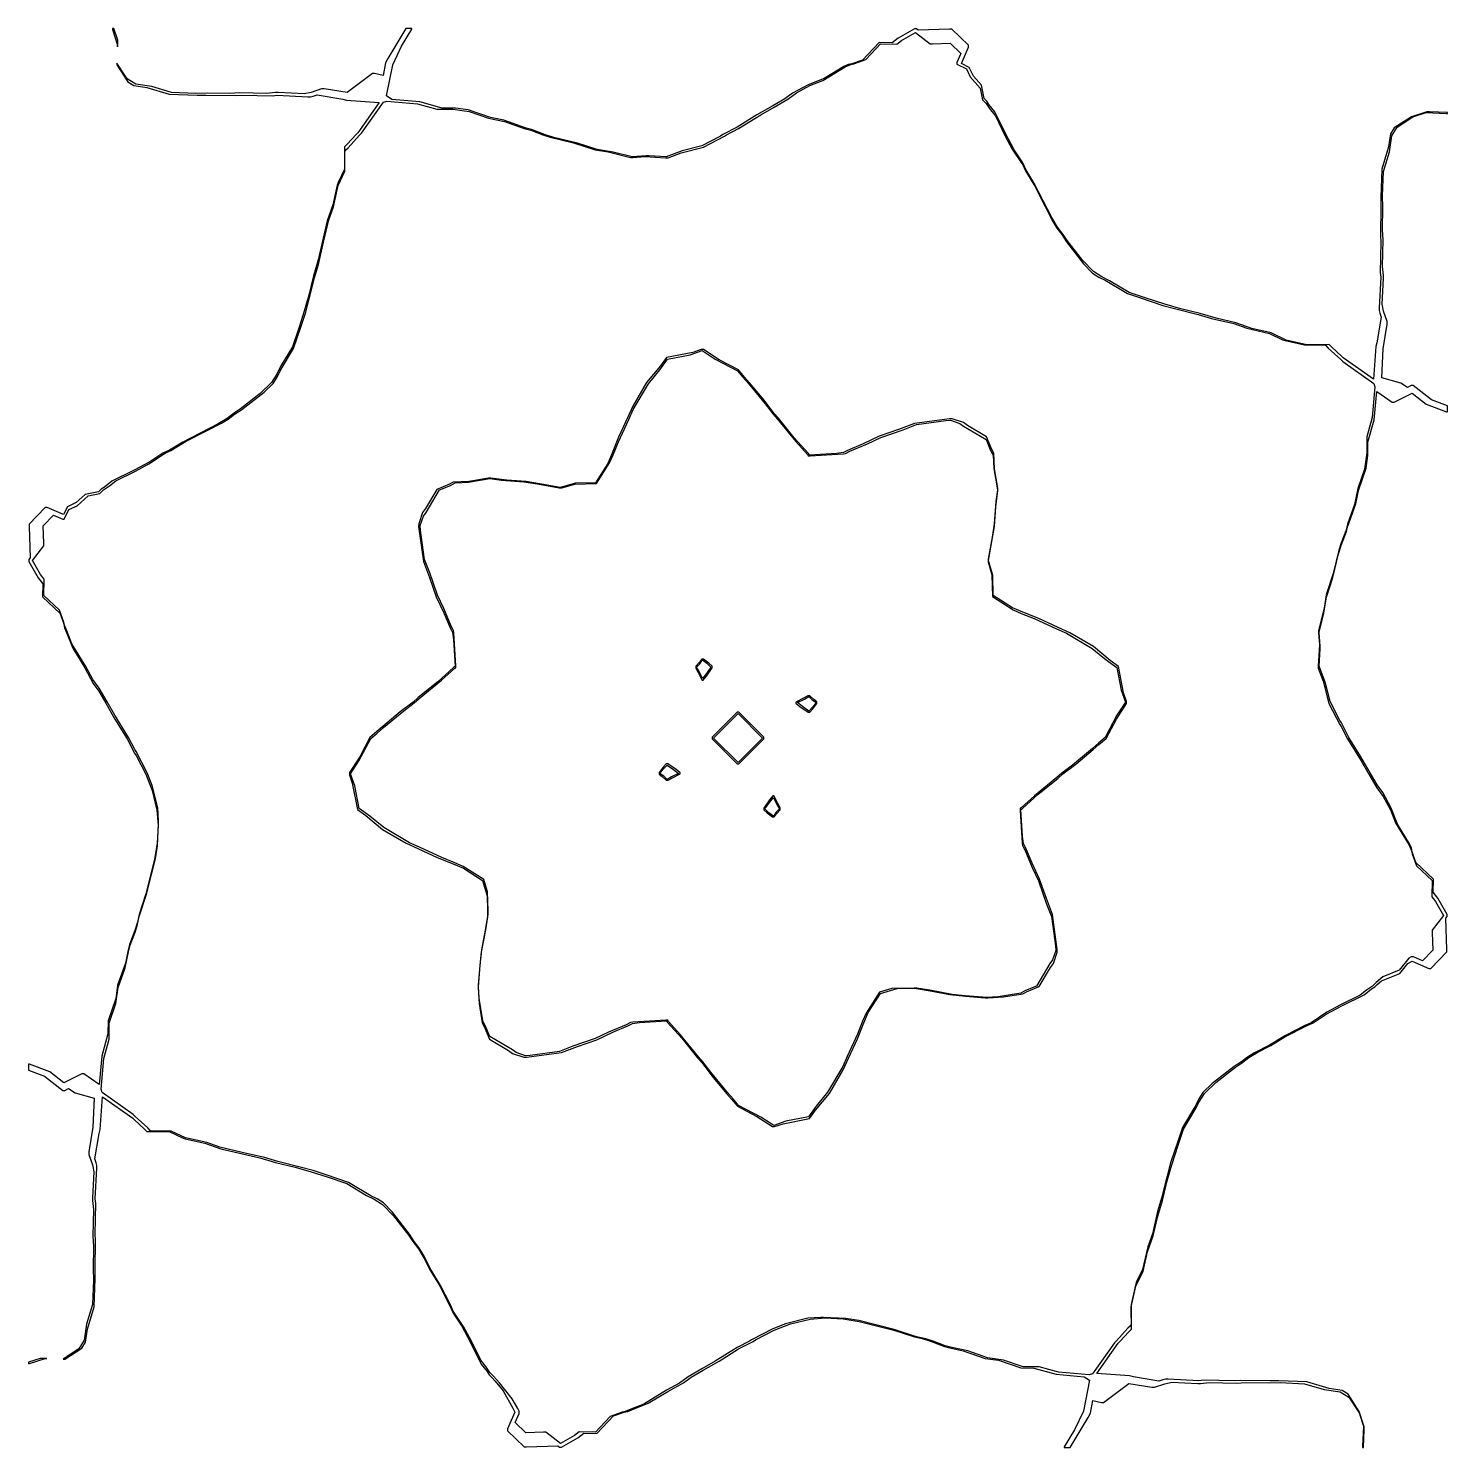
# Model space of a CAD drawing. Extents: x 65 to 85, y 65 to 85.
import ezdxf

# ---------------------------------------------------------------- set-up
doc = ezdxf.new("R2010")
doc.units = 0

msp = doc.modelspace()

# ---------------------------------------------------------------- linework, layer by layer
for points in [[(65.489, 66.247), (65.514, 66.247), (65.754, 66.401), (65.805, 66.487), (65.832, 66.67), (65.926, 66.983), (65.943, 67.379), (65.943, 67.501), (65.946, 67.925), (65.941, 68.009), (65.95, 68.44), (65.942, 68.506), (65.967, 68.937), (65.967, 68.974), (65.958, 69.014), (65.938, 69.069), (65.999, 69.429), (66.012, 69.483), (66.046, 69.945), (66.047, 69.945), (66.473, 69.642), (66.495, 69.618), (66.633, 69.495), (66.667, 69.458), (66.67, 69.456), (66.985, 69.457), (67.173, 69.367), (67.211, 69.352), (67.486, 69.293), (67.711, 69.213), (68.26, 69.085), (68.485, 69.017), (68.76, 68.951), (68.986, 68.888), (69.212, 68.815), (69.489, 68.721), (69.765, 68.555), (69.874, 68.502), (69.993, 68.427), (70.145, 68.269), (70.361, 67.992), (70.417, 67.904), (70.497, 67.801), (70.572, 67.677), (70.669, 67.49), (70.788, 67.296), (70.944, 66.989), (70.988, 66.894), (71.108, 66.71), (71.227, 66.49), (71.38, 66.176), (71.464, 66.074), (71.496, 66.026), (71.527, 65.994), (71.578, 65.937), (71.69, 65.799), (71.825, 65.559), (71.854, 65.499), (71.751, 65.265), (71.751, 65.239), (71.988, 65.014), (72.02, 65.014), (72.461, 65.027), (72.487, 65.007), (72.514, 65.007), (72.742, 65.137), (72.827, 65.203), (73.011, 65.199), (73.247, 65.448), (73.398, 65.5), (73.447, 65.51), (73.512, 65.537), (73.735, 65.626), (74.009, 65.794), (74.234, 65.916), (74.341, 65.994), (74.509, 66.093), (74.734, 66.221), (75.009, 66.392), (75.212, 66.498), (75.246, 66.519), (75.511, 66.657), (75.739, 66.744), (76.017, 66.813), (76.227, 66.828), (76.482, 66.814), (76.709, 66.779), (77.197, 66.657), (77.486, 66.563), (77.594, 66.537), (77.713, 66.5), (77.909, 66.426), (77.985, 66.407), (78.171, 66.367), (78.485, 66.256), (78.67, 66.231), (78.983, 66.123), (79.168, 66.122), (79.484, 66.035), (79.876, 66), (79.955, 65.953), (79.866, 65.513), (79.741, 65.253), (79.598, 65.014), (79.598, 65.001), (79.682, 65.001), (79.935, 65.424), (79.965, 65.487), (80.002, 65.667), (80.12, 65.638), (80.15, 65.638), (80.507, 65.906), (80.832, 65.851), (80.867, 65.851), (81.014, 65.902), (81.112, 65.924), (81.48, 65.904), (81.519, 65.904), (81.644, 65.917), (82.02, 65.91), (82.16, 65.919), (82.48, 65.916), (82.64, 65.917), (82.983, 65.902), (83.259, 65.82), (83.487, 65.786), (83.609, 65.713), (83.753, 65.489), (83.813, 65.302), (83.8, 65.02), (83.8, 65.001), (83.813, 65.001), (83.825, 65.255), (83.825, 65.292), (83.755, 65.511), (83.599, 65.754), (83.513, 65.805), (83.33, 65.832), (83.016, 65.926), (82.62, 65.943), (82.499, 65.943), (82.075, 65.946), (81.991, 65.941), (81.56, 65.95), (81.494, 65.942), (81.063, 65.967), (81.026, 65.967), (80.986, 65.958), (80.93, 65.938), (80.571, 65.999), (80.517, 66.012), (80.055, 66.046), (80.055, 66.047), (80.357, 66.473), (80.381, 66.495), (80.505, 66.633), (80.542, 66.667), (80.543, 66.67), (80.542, 66.983), (80.606, 67.276), (80.707, 67.487), (80.772, 67.761), (80.852, 67.986), (80.915, 68.26), (80.983, 68.485), (81.049, 68.76), (81.112, 68.986), (81.204, 69.262), (81.278, 69.489), (81.444, 69.765), (81.497, 69.874), (81.572, 69.993), (81.731, 70.145), (82.008, 70.361), (82.096, 70.417), (82.199, 70.497), (82.323, 70.572), (82.51, 70.669), (82.704, 70.788), (83.011, 70.944), (83.106, 70.988), (83.29, 71.108), (83.51, 71.227), (83.824, 71.38), (83.926, 71.464), (83.974, 71.496), (84.006, 71.527), (84.066, 71.58), (84.325, 71.682), (84.437, 71.823), (84.501, 71.854), (84.735, 71.751), (84.761, 71.751), (84.986, 71.988), (84.986, 72.02), (84.973, 72.461), (84.992, 72.487), (84.992, 72.514), (84.863, 72.742), (84.797, 72.827), (84.8, 73.011), (84.552, 73.247), (84.5, 73.398), (84.49, 73.447), (84.463, 73.51), (84.295, 73.785), (84.205, 74.011), (84.084, 74.234), (84.006, 74.341), (83.907, 74.509), (83.778, 74.734), (83.608, 75.009), (83.502, 75.212), (83.48, 75.246), (83.342, 75.512), (83.273, 75.789), (83.188, 76.012), (83.202, 76.256), (83.202, 76.294), (83.188, 76.491), (83.256, 76.759), (83.291, 76.985), (83.38, 77.261), (83.463, 77.594), (83.5, 77.713), (83.574, 77.909), (83.593, 77.986), (83.704, 78.301), (83.744, 78.486), (83.852, 78.8), (83.876, 78.981), (83.877, 79.168), (83.965, 79.484), (84, 79.881), (84.218, 79.733), (84.247, 79.733), (84.498, 79.858), (84.696, 79.704), (84.984, 79.598), (84.999, 79.598), (84.999, 79.679), (84.771, 79.763), (84.513, 79.965), (84.485, 79.965), (84.432, 79.938), (84.341, 80.001), (84.07, 80.074), (84.09, 80.482), (84.148, 80.832), (84.148, 80.867), (84.097, 81.014), (84.075, 81.112), (84.096, 81.48), (84.096, 81.519), (84.082, 81.644), (84.09, 82.02), (84.081, 82.16), (84.084, 82.48), (84.082, 82.64), (84.097, 82.983), (84.18, 83.259), (84.214, 83.487), (84.287, 83.609), (84.511, 83.753), (84.697, 83.813), (84.98, 83.8), (84.999, 83.8), (84.999, 83.813), (84.744, 83.825), (84.708, 83.825), (84.489, 83.755), (84.246, 83.599), (84.195, 83.513), (84.168, 83.33), (84.073, 83.016), (84.056, 82.62), (84.057, 82.499), (84.053, 82.075), (84.059, 81.991), (84.05, 81.56), (84.057, 81.494), (84.033, 81.063), (84.033, 81.026), (84.042, 80.986), (84.061, 80.93), (84.001, 80.568), (83.988, 80.517), (83.954, 80.055), (83.953, 80.055), (83.527, 80.357), (83.505, 80.381), (83.367, 80.505), (83.333, 80.542), (83.33, 80.543), (83.017, 80.542), (82.724, 80.606), (82.513, 80.707), (82.239, 80.772), (82.014, 80.852), (81.74, 80.915), (81.514, 80.983), (81.24, 81.049), (81.014, 81.112), (80.738, 81.204), (80.511, 81.278), (80.235, 81.444), (80.126, 81.497), (80.007, 81.572), (79.855, 81.731), (79.638, 82.008), (79.583, 82.096), (79.503, 82.199), (79.428, 82.323), (79.17, 82.825), (79.056, 83.01), (79.012, 83.106), (78.891, 83.29), (78.773, 83.51), (78.62, 83.824), (78.536, 83.925), (78.504, 83.974), (78.469, 84.01), (78.429, 84.2), (78.317, 84.326), (78.259, 84.448), (78.147, 84.503), (78.249, 84.735), (78.249, 84.761), (78.012, 84.986), (77.98, 84.986), (77.538, 84.973), (77.513, 84.992), (77.485, 84.992), (77.258, 84.863), (77.173, 84.797), (76.989, 84.8), (76.753, 84.552), (76.602, 84.5), (76.552, 84.49), (76.489, 84.463), (76.214, 84.295), (75.989, 84.205), (75.766, 84.084), (75.659, 84.006), (75.491, 83.907), (75.266, 83.779), (74.99, 83.608), (74.788, 83.502), (74.754, 83.48), (74.488, 83.342), (74.211, 83.273), (73.988, 83.188), (73.744, 83.202), (73.706, 83.202), (73.509, 83.188), (73.241, 83.256), (73.015, 83.291), (72.739, 83.38), (72.406, 83.463), (72.286, 83.5), (72.09, 83.574), (72.014, 83.593), (71.699, 83.704), (71.514, 83.744), (71.2, 83.852), (71.019, 83.876), (70.832, 83.877), (70.516, 83.965), (70.124, 83.999), (70.045, 84.047), (70.134, 84.487), (70.259, 84.747), (70.402, 84.986), (70.402, 84.999), (70.318, 84.999), (70.064, 84.576), (70.034, 84.513), (69.998, 84.333), (69.88, 84.362), (69.85, 84.362), (69.493, 84.094), (69.168, 84.148), (69.133, 84.148), (68.986, 84.097), (68.888, 84.075), (68.519, 84.096), (68.481, 84.096), (68.355, 84.082), (67.98, 84.09), (67.84, 84.081), (67.52, 84.084), (67.36, 84.082), (67.016, 84.097), (66.74, 84.18), (66.513, 84.214), (66.391, 84.287), (66.247, 84.511), (66.247, 84.486), (66.401, 84.246), (66.487, 84.195), (66.67, 84.168), (66.983, 84.073), (67.379, 84.056), (67.501, 84.057), (67.925, 84.053), (68.009, 84.059), (68.44, 84.05), (68.506, 84.057), (68.937, 84.033), (68.974, 84.033), (69.014, 84.042), (69.069, 84.061), (69.432, 84.001), (69.483, 83.988), (69.945, 83.954), (69.945, 83.953), (69.642, 83.527), (69.618, 83.505), (69.495, 83.367), (69.458, 83.333), (69.456, 83.33), (69.457, 83.015), (69.367, 82.827), (69.352, 82.789), (69.293, 82.514), (69.213, 82.289), (69.085, 81.74), (69.017, 81.514), (68.951, 81.24), (68.888, 81.014), (68.815, 80.788), (68.721, 80.511), (68.555, 80.235), (68.502, 80.126), (68.427, 80.007), (68.269, 79.855), (67.992, 79.639), (67.904, 79.583), (67.801, 79.503), (67.677, 79.428), (67.175, 79.17), (66.99, 79.056), (66.894, 79.012), (66.71, 78.891), (66.49, 78.773), (66.176, 78.62), (66.074, 78.536), (66.026, 78.504), (65.99, 78.469), (65.8, 78.429), (65.673, 78.317), (65.552, 78.259), (65.497, 78.147), (65.265, 78.249), (65.239, 78.249), (65.014, 78.012), (65.014, 77.98), (65.027, 77.538), (65.007, 77.513), (65.007, 77.485), (65.137, 77.258), (65.203, 77.173), (65.199, 76.989), (65.448, 76.753), (65.5, 76.602), (65.51, 76.552), (65.537, 76.488), (65.626, 76.264), (65.794, 75.99), (65.916, 75.766), (65.994, 75.659), (66.093, 75.491), (66.221, 75.266), (66.392, 74.99), (66.498, 74.788), (66.519, 74.753), (66.657, 74.489), (66.744, 74.261), (66.813, 73.983), (66.828, 73.773), (66.814, 73.518), (66.779, 73.291), (66.657, 72.802), (66.563, 72.514), (66.537, 72.406), (66.5, 72.286), (66.426, 72.09), (66.407, 72.015), (66.367, 71.829), (66.256, 71.515), (66.231, 71.33), (66.123, 71.016), (66.122, 70.832), (66.035, 70.516), (66, 70.119), (65.782, 70.267), (65.753, 70.267), (65.502, 70.142), (65.304, 70.296), (65.016, 70.402), (65.001, 70.402), (65.001, 70.321), (65.229, 70.237), (65.487, 70.035), (65.515, 70.035), (65.567, 70.061), (65.659, 69.999), (65.93, 69.926), (65.91, 69.518), (65.851, 69.168), (65.851, 69.133), (65.902, 68.986), (65.924, 68.888), (65.904, 68.519), (65.904, 68.481), (65.917, 68.355), (65.91, 67.98), (65.919, 67.84), (65.916, 67.52), (65.917, 67.36), (65.902, 67.016), (65.82, 66.74), (65.786, 66.513), (65.713, 66.391), (65.489, 66.247)], [(66.257, 84.738), (66.259, 84.795), (66.259, 84.832), (66.205, 84.999), (66.187, 84.999), (66.187, 84.983), (66.258, 84.763), (66.257, 84.738)], [(65.061, 77.5), (65.218, 77.706), (65.218, 77.739), (65.211, 77.989), (65.355, 78.141), (65.484, 78.084), (65.507, 78.084), (65.573, 78.218), (65.686, 78.273), (65.844, 78.412), (66.01, 78.447), (66.061, 78.496), (66.142, 78.551), (66.233, 78.626), (66.51, 78.761), (66.7, 78.864), (66.903, 78.998), (66.926, 79.012), (67.01, 79.05), (67.226, 79.182), (67.51, 79.327), (67.723, 79.437), (67.817, 79.494), (67.907, 79.563), (68.008, 79.627), (68.321, 79.872), (68.448, 79.993), (68.506, 80.086), (68.55, 80.175), (68.738, 80.489), (68.843, 80.802), (68.904, 80.986), (68.954, 81.17), (69.031, 81.485), (69.087, 81.67), (69.159, 81.985), (69.233, 82.301), (69.299, 82.486), (69.364, 82.787), (69.459, 82.985), (69.459, 83.26), (69.468, 83.281), (69.505, 83.314), (69.666, 83.495), (69.696, 83.521), (70.007, 83.96), (70.053, 83.975), (70.484, 83.936), (70.758, 83.86), (70.981, 83.859), (71.21, 83.828), (71.486, 83.734), (71.711, 83.686), (71.986, 83.589), (72.08, 83.565), (72.252, 83.5), (72.354, 83.468), (72.684, 83.387), (72.985, 83.29), (73.169, 83.261), (73.483, 83.182), (73.519, 83.182), (73.687, 83.193), (73.98, 83.177), (74.016, 83.177), (74.199, 83.247), (74.512, 83.325), (74.811, 83.481), (74.839, 83.498), (75.009, 83.587), (75.324, 83.783), (75.509, 83.888), (75.7, 84), (75.824, 84.09), (76.011, 84.192), (76.196, 84.266), (76.51, 84.459), (76.59, 84.492), (76.631, 84.5), (76.799, 84.559), (77.01, 84.781), (77.238, 84.776), (77.304, 84.827), (77.5, 84.939), (77.706, 84.781), (77.739, 84.781), (77.989, 84.789), (78.141, 84.645), (78.084, 84.516), (78.084, 84.493), (78.218, 84.427), (78.273, 84.314), (78.412, 84.155), (78.447, 83.99), (78.496, 83.939), (78.551, 83.858), (78.626, 83.766), (78.761, 83.49), (78.864, 83.299), (78.998, 83.097), (79.012, 83.074), (79.05, 82.99), (79.182, 82.774), (79.327, 82.49), (79.437, 82.276), (79.494, 82.183), (79.563, 82.093), (79.627, 81.992), (79.869, 81.682), (79.993, 81.552), (80.085, 81.493), (80.175, 81.45), (80.489, 81.261), (80.672, 81.202), (80.986, 81.096), (81.17, 81.045), (81.485, 80.969), (81.67, 80.913), (81.986, 80.841), (82.171, 80.775), (82.487, 80.7), (82.673, 80.611), (82.71, 80.599), (82.982, 80.54), (83.26, 80.541), (83.281, 80.532), (83.314, 80.495), (83.495, 80.333), (83.521, 80.304), (83.96, 79.993), (83.975, 79.947), (83.936, 79.516), (83.86, 79.242), (83.859, 79.019), (83.828, 78.79), (83.734, 78.514), (83.686, 78.289), (83.589, 78.014), (83.565, 77.92), (83.5, 77.748), (83.468, 77.646), (83.387, 77.316), (83.29, 77.015), (83.261, 76.831), (83.182, 76.517), (83.182, 76.481), (83.193, 76.313), (83.177, 76.019), (83.177, 75.984), (83.247, 75.801), (83.325, 75.487), (83.481, 75.189), (83.498, 75.161), (83.587, 74.99), (83.783, 74.676), (83.888, 74.491), (84, 74.3), (84.09, 74.176), (84.192, 73.989), (84.266, 73.804), (84.458, 73.49), (84.492, 73.41), (84.5, 73.368), (84.559, 73.2), (84.781, 72.99), (84.776, 72.762), (84.827, 72.696), (84.939, 72.5), (84.781, 72.293), (84.781, 72.261), (84.789, 72.011), (84.645, 71.859), (84.516, 71.916), (84.485, 71.916), (84.452, 71.9), (84.315, 71.727), (84.085, 71.636), (83.994, 71.556), (83.939, 71.504), (83.858, 71.449), (83.766, 71.374), (83.49, 71.239), (83.299, 71.136), (83.074, 70.988), (82.989, 70.95), (82.715, 70.81), (82.49, 70.673), (82.276, 70.562), (82.177, 70.503), (82.093, 70.437), (81.992, 70.373), (81.682, 70.13), (81.552, 70.007), (81.493, 69.914), (81.45, 69.825), (81.261, 69.511), (81.202, 69.328), (81.096, 69.014), (81.045, 68.83), (80.969, 68.515), (80.913, 68.33), (80.841, 68.014), (80.775, 67.829), (80.7, 67.513), (80.611, 67.327), (80.6, 67.29), (80.54, 67.018), (80.541, 66.74), (80.532, 66.719), (80.495, 66.685), (80.333, 66.505), (80.304, 66.479), (79.993, 66.04), (79.947, 66.025), (79.516, 66.063), (79.242, 66.139), (79.016, 66.14), (78.74, 66.235), (78.515, 66.266), (78.239, 66.363), (78.015, 66.411), (77.92, 66.435), (77.748, 66.5), (77.646, 66.532), (77.514, 66.564), (77.199, 66.665), (76.701, 66.79), (76.518, 66.818), (76.206, 66.836), (76.166, 66.836), (75.983, 66.823), (75.671, 66.744), (75.489, 66.675), (75.189, 66.519), (75.161, 66.502), (74.99, 66.412), (74.676, 66.217), (74.491, 66.112), (74.3, 66), (74.176, 65.909), (73.991, 65.809), (73.674, 65.615), (73.488, 65.541), (73.41, 65.508), (73.368, 65.5), (73.2, 65.441), (72.99, 65.219), (72.762, 65.224), (72.696, 65.172), (72.5, 65.061), (72.293, 65.218), (72.261, 65.218), (72.011, 65.211), (71.859, 65.354), (71.916, 65.484), (71.916, 65.515), (71.898, 65.551), (71.82, 65.69), (71.639, 65.912), (71.556, 66.006), (71.504, 66.061), (71.449, 66.142), (71.374, 66.233), (71.239, 66.51), (71.136, 66.7), (70.988, 66.926), (70.95, 67.011), (70.81, 67.285), (70.673, 67.51), (70.562, 67.723), (70.503, 67.822), (70.437, 67.907), (70.373, 68.008), (70.128, 68.321), (70.007, 68.448), (69.914, 68.506), (69.825, 68.55), (69.511, 68.738), (69.198, 68.843), (69.014, 68.904), (68.83, 68.954), (68.514, 69.031), (68.329, 69.087), (68.015, 69.159), (67.699, 69.233), (67.514, 69.299), (67.213, 69.364), (67.015, 69.459), (66.74, 69.459), (66.719, 69.468), (66.685, 69.505), (66.505, 69.666), (66.479, 69.696), (66.04, 70.007), (66.025, 70.053), (66.063, 70.484), (66.139, 70.758), (66.14, 70.983), (66.235, 71.26), (66.266, 71.485), (66.363, 71.761), (66.411, 71.985), (66.435, 72.08), (66.5, 72.252), (66.532, 72.354), (66.564, 72.486), (66.665, 72.801), (66.79, 73.299), (66.818, 73.482), (66.836, 73.793), (66.836, 73.834), (66.823, 74.017), (66.744, 74.329), (66.675, 74.511), (66.519, 74.811), (66.502, 74.839), (66.412, 75.009), (66.217, 75.324), (66.112, 75.509), (65.999, 75.7), (65.909, 75.824), (65.809, 76.009), (65.615, 76.326), (65.541, 76.512), (65.508, 76.59), (65.499, 76.631), (65.441, 76.799), (65.219, 77.01), (65.224, 77.238), (65.172, 77.304), (65.061, 77.5)], [(70.322, 73.516), (70.489, 73.443), (70.763, 73.316), (70.988, 73.229), (71.13, 73.164), (71.4, 72.993), (71.468, 72.758), (71.475, 72.513), (71.437, 72.291), (71.387, 72.017), (71.361, 71.793), (71.34, 71.519), (71.34, 71.48), (71.351, 71.257), (71.396, 70.987), (71.424, 70.934), (71.497, 70.757), (71.767, 70.598), (71.822, 70.556), (71.983, 70.501), (72.019, 70.501), (72.515, 70.568), (72.738, 70.654), (73.012, 70.749), (73.236, 70.856), (73.455, 70.948), (73.513, 70.979), (73.612, 70.993), (73.992, 71.014), (74.007, 70.993), (74.207, 70.769), (74.431, 70.493), (74.496, 70.421), (74.633, 70.239), (74.837, 69.993), (74.908, 69.913), (74.993, 69.811), (75.266, 69.669), (75.486, 69.524), (75.516, 69.524), (75.637, 69.565), (76.008, 69.639), (76.093, 69.755), (76.288, 69.992), (76.483, 70.322), (76.557, 70.489), (76.683, 70.763), (76.771, 70.988), (76.836, 71.13), (77.007, 71.4), (77.242, 71.468), (77.487, 71.475), (77.709, 71.437), (77.983, 71.387), (78.207, 71.361), (78.481, 71.34), (78.519, 71.34), (78.743, 71.351), (79.013, 71.396), (79.066, 71.424), (79.242, 71.497), (79.402, 71.767), (79.444, 71.822), (79.499, 71.983), (79.499, 72.019), (79.432, 72.515), (79.346, 72.738), (79.25, 73.012), (79.143, 73.236), (79.051, 73.455), (79.021, 73.513), (79.007, 73.612), (78.986, 73.992), (79.007, 74.007), (79.231, 74.207), (79.506, 74.431), (79.579, 74.496), (79.76, 74.633), (80.006, 74.837), (80.086, 74.908), (80.189, 74.993), (80.331, 75.266), (80.476, 75.486), (80.476, 75.516), (80.434, 75.637), (80.361, 76.008), (80.244, 76.093), (80.008, 76.288), (79.678, 76.483), (79.511, 76.557), (79.237, 76.683), (79.012, 76.771), (78.87, 76.836), (78.597, 77.008), (78.589, 77.292), (78.528, 77.503), (78.576, 77.77), (78.612, 77.982), (78.633, 78.257), (78.66, 78.481), (78.66, 78.518), (78.614, 78.793), (78.603, 79.014), (78.575, 79.066), (78.503, 79.242), (78.233, 79.402), (78.178, 79.444), (78.016, 79.499), (77.981, 79.499), (77.485, 79.432), (77.262, 79.346), (76.988, 79.251), (76.764, 79.143), (76.545, 79.051), (76.487, 79.021), (76.388, 79.007), (76.008, 78.986), (75.993, 79.007), (75.793, 79.231), (75.569, 79.506), (75.504, 79.579), (75.367, 79.76), (75.162, 80.006), (75.092, 80.086), (75.007, 80.189), (74.734, 80.33), (74.514, 80.476), (74.483, 80.476), (74.363, 80.434), (73.992, 80.361), (73.906, 80.244), (73.712, 80.008), (73.517, 79.678), (73.443, 79.511), (73.316, 79.237), (73.229, 79.012), (73.164, 78.87), (72.992, 78.597), (72.708, 78.589), (72.496, 78.528), (72.23, 78.576), (72.017, 78.612), (71.743, 78.633), (71.519, 78.66), (71.482, 78.66), (71.207, 78.614), (70.986, 78.603), (70.934, 78.575), (70.757, 78.503), (70.598, 78.233), (70.556, 78.178), (70.501, 78.016), (70.5, 77.981), (70.568, 77.485), (70.654, 77.262), (70.749, 76.988), (70.856, 76.763), (70.948, 76.545), (70.979, 76.487), (70.993, 76.388), (71.014, 76.008), (70.993, 75.993), (70.769, 75.793), (70.494, 75.569), (70.421, 75.504), (70.239, 75.367), (69.994, 75.163), (69.913, 75.092), (69.811, 75.007), (69.669, 74.734), (69.524, 74.514), (69.524, 74.483), (69.565, 74.363), (69.639, 73.992), (69.755, 73.906), (69.992, 73.712), (70.322, 73.516)], [(69.663, 74.008), (69.601, 74.325), (69.541, 74.497), (69.659, 74.676), (69.825, 74.993), (69.914, 75.068), (70.006, 75.149), (70.289, 75.384), (70.437, 75.496), (70.506, 75.557), (70.821, 75.813), (71.007, 75.979), (71.023, 75.991), (71.022, 76.019), (70.996, 76.483), (70.992, 76.513), (70.959, 76.575), (70.854, 76.826), (70.765, 77.012), (70.656, 77.328), (70.583, 77.515), (70.527, 77.93), (70.52, 77.992), (70.567, 78.128), (70.604, 78.177), (70.793, 78.497), (70.948, 78.56), (71.014, 78.595), (71.203, 78.605), (71.503, 78.655), (71.667, 78.635), (71.982, 78.611), (72.169, 78.58), (72.482, 78.523), (72.517, 78.523), (72.702, 78.576), (73.008, 78.585), (73.191, 78.875), (73.243, 78.988), (73.315, 79.173), (73.46, 79.489), (73.522, 79.628), (73.737, 79.992), (73.899, 80.188), (74.008, 80.336), (74.325, 80.399), (74.497, 80.458), (74.676, 80.34), (74.993, 80.175), (75.068, 80.085), (75.149, 79.994), (75.384, 79.711), (75.496, 79.562), (75.557, 79.493), (75.813, 79.178), (75.979, 78.993), (75.991, 78.977), (76.019, 78.977), (76.483, 79.004), (76.513, 79.008), (76.575, 79.04), (76.826, 79.146), (77.012, 79.235), (77.328, 79.344), (77.515, 79.416), (77.93, 79.473), (77.992, 79.48), (78.128, 79.433), (78.177, 79.396), (78.497, 79.207), (78.56, 79.052), (78.595, 78.986), (78.605, 78.797), (78.655, 78.497), (78.635, 78.333), (78.611, 78.017), (78.58, 77.831), (78.523, 77.518), (78.523, 77.483), (78.576, 77.298), (78.585, 76.992), (78.875, 76.808), (78.988, 76.756), (79.173, 76.685), (79.489, 76.54), (79.628, 76.478), (79.992, 76.262), (80.188, 76.101), (80.336, 75.992), (80.399, 75.675), (80.458, 75.503), (80.34, 75.324), (80.175, 75.007), (80.085, 74.931), (79.994, 74.851), (79.711, 74.616), (79.562, 74.504), (79.493, 74.443), (79.179, 74.186), (78.993, 74.021), (78.977, 74.009), (78.977, 73.98), (79.004, 73.517), (79.008, 73.487), (79.04, 73.425), (79.146, 73.174), (79.235, 72.988), (79.344, 72.672), (79.416, 72.485), (79.473, 72.07), (79.48, 72.008), (79.433, 71.872), (79.396, 71.823), (79.207, 71.503), (79.052, 71.44), (78.987, 71.405), (78.667, 71.352), (78.504, 71.344), (78.203, 71.366), (78.017, 71.388), (77.701, 71.446), (77.518, 71.477), (77.48, 71.477), (77.168, 71.468), (76.993, 71.418), (76.808, 71.125), (76.756, 71.012), (76.685, 70.827), (76.54, 70.511), (76.478, 70.372), (76.262, 70.008), (76.101, 69.812), (75.992, 69.663), (75.675, 69.601), (75.503, 69.541), (75.324, 69.659), (75.007, 69.824), (74.931, 69.914), (74.851, 70.006), (74.616, 70.289), (74.504, 70.438), (74.443, 70.506), (74.186, 70.821), (74.021, 71.007), (74.009, 71.023), (73.981, 71.022), (73.517, 70.996), (73.487, 70.992), (73.425, 70.959), (73.174, 70.854), (72.988, 70.765), (72.672, 70.656), (72.485, 70.583), (72.07, 70.527), (72.008, 70.52), (71.872, 70.567), (71.823, 70.604), (71.503, 70.793), (71.439, 70.948), (71.405, 71.013), (71.352, 71.333), (71.344, 71.496), (71.366, 71.797), (71.388, 71.983), (71.446, 72.299), (71.477, 72.482), (71.477, 72.52), (71.468, 72.832), (71.418, 73.006), (71.125, 73.191), (71.012, 73.243), (70.827, 73.315), (70.511, 73.46), (70.372, 73.522), (70.008, 73.737), (69.812, 73.899), (69.663, 74.008)], [(74.441, 75.925), (74.493, 75.815), (74.51, 75.815), (74.555, 75.872), (74.635, 75.987), (74.635, 76.011), (74.591, 76.055), (74.513, 76.112), (74.49, 76.112), (74.457, 76.068), (74.405, 76.012), (74.405, 75.986), (74.441, 75.925)], [(74.417, 75.998), (74.46, 76.044), (74.502, 76.1), (74.563, 76.055), (74.619, 75.999), (74.556, 75.908), (74.501, 75.838), (74.454, 75.936), (74.417, 75.998)], [(75.872, 75.445), (75.987, 75.365), (76.011, 75.365), (76.055, 75.409), (76.112, 75.487), (76.112, 75.509), (76.068, 75.542), (76.012, 75.595), (75.986, 75.595), (75.925, 75.559), (75.815, 75.507), (75.815, 75.49), (75.872, 75.445)], [(75.839, 75.499), (75.936, 75.546), (75.998, 75.583), (76.044, 75.54), (76.1, 75.498), (76.055, 75.437), (75.999, 75.38), (75.908, 75.444), (75.839, 75.499)], [(74.634, 74.989), (74.989, 74.634), (75.011, 74.634), (75.366, 74.989), (75.365, 75.011), (75.011, 75.366), (74.989, 75.365), (74.634, 75.011), (74.634, 74.989)], [(75, 75.345), (75.345, 75), (75, 74.655), (74.655, 75), (75, 75.345)], [(73.931, 74.457), (73.988, 74.405), (74.014, 74.405), (74.075, 74.441), (74.184, 74.493), (74.184, 74.51), (74.128, 74.555), (74.013, 74.635), (73.989, 74.635), (73.945, 74.591), (73.888, 74.513), (73.887, 74.49), (73.931, 74.457)], [(73.945, 74.563), (74.001, 74.619), (74.092, 74.556), (74.161, 74.501), (74.064, 74.454), (74.002, 74.417), (73.955, 74.46), (73.9, 74.501), (73.945, 74.563)], [(75.409, 73.945), (75.487, 73.888), (75.509, 73.887), (75.542, 73.931), (75.595, 73.988), (75.595, 74.014), (75.559, 74.075), (75.507, 74.184), (75.49, 74.184), (75.445, 74.128), (75.365, 74.013), (75.365, 73.989), (75.409, 73.945)], [(75.444, 74.092), (75.499, 74.161), (75.545, 74.064), (75.583, 74.002), (75.54, 73.955), (75.498, 73.9), (75.436, 73.945), (75.38, 74.001), (75.444, 74.092)], [(65.017, 66.187), (65.237, 66.258), (65.262, 66.257), (65.204, 66.259), (65.168, 66.259), (65.001, 66.205), (65.001, 66.187), (65.017, 66.187)]]:
    msp.add_lwpolyline(points, close=True)

doc.saveas('drawing.dxf')
